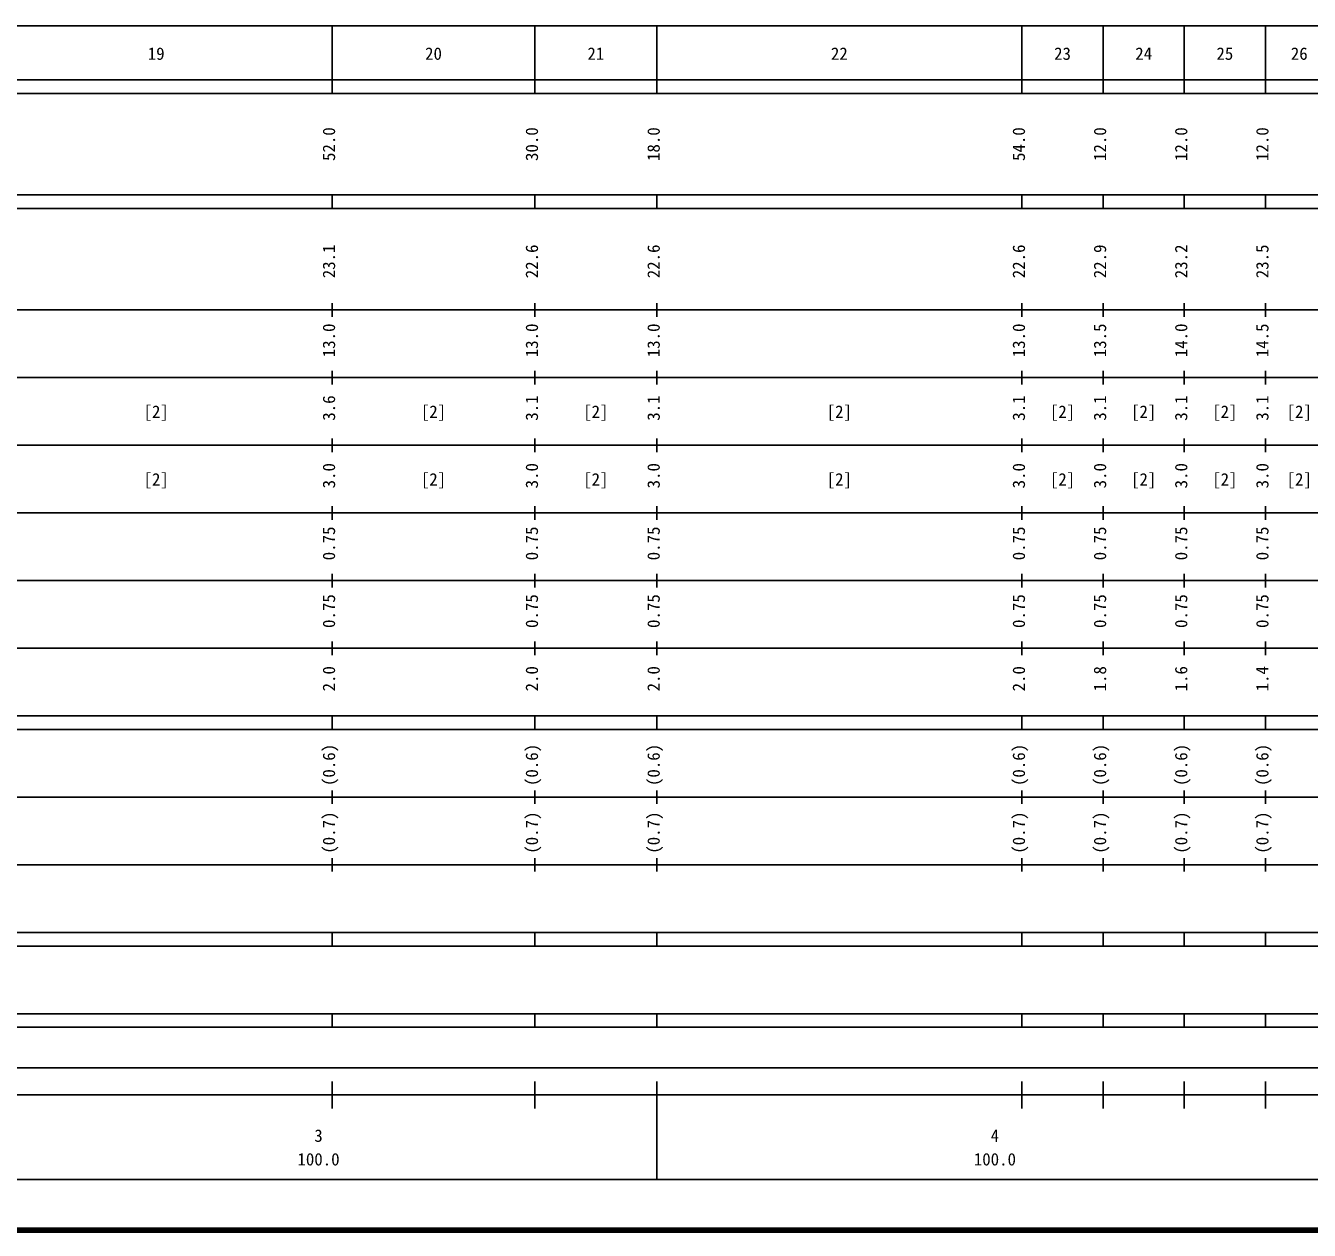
# Model space of a CAD drawing. Units: millimetres on the paper, enlarged 1000 times. Extents: x 40000 to 680000, y 20000 to 380000.
# Drawn here: x 274704 to 464489, y 20000 to 198000 of the extents above; entities that cross this region are included whole.
import ezdxf
from ezdxf.enums import TextEntityAlignment as Align

# ---------------------------------------------------------------- set-up
doc = ezdxf.new("R2010")
doc.units = ezdxf.units.MM
doc.header["$LTSCALE"] = 1000
doc.layers.add('M-TTL', color=2, linetype='Continuous', lineweight=140)
doc.layers.add('M-TTL-BAND', color=7, linetype='Continuous', lineweight=25)
doc.styles.add('ＭＳ ゴシック', font='')
doc.styles.get('ＭＳ ゴシック').set_extended_font_data('MS Gothic')

msp = doc.modelspace()

# ---------------------------------------------------------------- linework, layer by layer
at = {"layer": 'M-TTL'}
msp.add_line((40000, 20000), (680000, 20000), dxfattribs=at)
at = {"layer": 'M-TTL-BAND'}
for p, q in [((68000, 198000), (579000, 198000)), ((320000, 188000), (320000, 198000)), ((350000, 188000), (350000, 198000)), ((368000, 188000), (368000, 198000)), ((422000, 188000), (422000, 198000)), ((434000, 188000), (434000, 198000)), ((446000, 188000), (446000, 198000)), ((458000, 188000), (458000, 198000)), ((40000, 190000), (579000, 190000)), ((40000, 188000), (579000, 188000)), ((40000, 173000), (579000, 173000)), ((320000, 171000), (320000, 173000)), ((350000, 171000), (350000, 173000)), ((368000, 171000), (368000, 173000)), ((422000, 171000), (422000, 173000)), ((434000, 171000), (434000, 173000)), ((446000, 171000), (446000, 173000)), ((458000, 171000), (458000, 173000)), ((40000, 171000), (579000, 171000)), ((40000, 156000), (579000, 156000)), ((320000, 155000), (320000, 157000)), ((350000, 155000), (350000, 157000)), ((368000, 155000), (368000, 157000)), ((422000, 155000), (422000, 157000)), ((434000, 155000), (434000, 157000)), ((446000, 155000), (446000, 157000)), ((458000, 155000), (458000, 157000)), ((320000, 145000), (320000, 147000)), ((350000, 145000), (350000, 147000)), ((368000, 145000), (368000, 147000)), ((422000, 145000), (422000, 147000)), ((434000, 145000), (434000, 147000)), ((446000, 145000), (446000, 147000)), ((458000, 145000), (458000, 147000)), ((46000, 146000), (579000, 146000)), ((320000, 135000), (320000, 137000)), ((350000, 135000), (350000, 137000)), ((368000, 135000), (368000, 137000)), ((422000, 135000), (422000, 137000)), ((434000, 135000), (434000, 137000)), ((446000, 135000), (446000, 137000)), ((458000, 135000), (458000, 137000)), ((52000, 136000), (579000, 136000)), ((46000, 126000), (579000, 126000)), ((320000, 125000), (320000, 127000)), ((350000, 125000), (350000, 127000)), ((368000, 125000), (368000, 127000)), ((422000, 125000), (422000, 127000)), ((434000, 125000), (434000, 127000)), ((446000, 125000), (446000, 127000)), ((458000, 125000), (458000, 127000)), ((52000, 116000), (579000, 116000)), ((320000, 115000), (320000, 117000)), ((350000, 115000), (350000, 117000)), ((368000, 115000), (368000, 117000)), ((422000, 115000), (422000, 117000)), ((434000, 115000), (434000, 117000)), ((446000, 115000), (446000, 117000)), ((458000, 115000), (458000, 117000)), ((320000, 105000), (320000, 107000)), ((350000, 105000), (350000, 107000)), ((368000, 105000), (368000, 107000)), ((422000, 105000), (422000, 107000)), ((434000, 105000), (434000, 107000)), ((446000, 105000), (446000, 107000)), ((458000, 105000), (458000, 107000)), ((46000, 106000), (579000, 106000)), ((40000, 96000), (579000, 96000)), ((320000, 94000), (320000, 96000)), ((350000, 94000), (350000, 96000)), ((368000, 94000), (368000, 96000)), ((422000, 94000), (422000, 96000)), ((434000, 94000), (434000, 96000)), ((446000, 94000), (446000, 96000)), ((458000, 94000), (458000, 96000)), ((40000, 94000), (579000, 94000)), ((49000, 84000), (579000, 84000)), ((320000, 83000), (320000, 85000)), ((350000, 83000), (350000, 85000)), ((368000, 83000), (368000, 85000)), ((422000, 83000), (422000, 85000)), ((434000, 83000), (434000, 85000)), ((446000, 83000), (446000, 85000)), ((458000, 83000), (458000, 85000)), ((320000, 73000), (320000, 75000)), ((350000, 73000), (350000, 75000)), ((368000, 73000), (368000, 75000)), ((422000, 73000), (422000, 75000)), ((434000, 73000), (434000, 75000)), ((446000, 73000), (446000, 75000)), ((458000, 73000), (458000, 75000)), ((40000, 74000), (579000, 74000)), ((40000, 64000), (579000, 64000)), ((320000, 62000), (320000, 64000)), ((350000, 62000), (350000, 64000)), ((368000, 62000), (368000, 64000)), ((422000, 62000), (422000, 64000)), ((434000, 62000), (434000, 64000)), ((446000, 62000), (446000, 64000)), ((458000, 62000), (458000, 64000)), ((40000, 62000), (579000, 62000)), ((40000, 52000), (579000, 52000)), ((320000, 50000), (320000, 52000)), ((350000, 50000), (350000, 52000)), ((368000, 50000), (368000, 52000)), ((422000, 50000), (422000, 52000)), ((434000, 50000), (434000, 52000)), ((446000, 50000), (446000, 52000)), ((458000, 50000), (458000, 52000)), ((40000, 50000), (579000, 50000)), ((71000, 44000), (562000, 44000)), ((320000, 38000), (320000, 42000)), ((350000, 38000), (350000, 42000)), ((368000, 27500), (368000, 42000)), ((422000, 38000), (422000, 42000)), ((434000, 38000), (434000, 42000)), ((446000, 38000), (446000, 42000)), ((458000, 38000), (458000, 42000)), ((40000, 40000), (579000, 40000)), ((68000, 27500), (579000, 27500))]:
    msp.add_line(p, q, dxfattribs=at)

# ---------------------------------------------------------------- texts
at = {"layer": 'M-TTL-BAND', "style": 'ＭＳ ゴシック'}
for s, p in [('19', (294000, 192405)), ('20', (335000, 192405)), ('21', (359000, 192405)), ('22', (395000, 192405)), ('23', (428000, 192405)), ('24', (440000, 192405)), ('25', (452000, 192405)), ('26', (463000, 192405)), ('[2]', (294000, 139500)), ('[2]', (335000, 139500)), ('[2]', (359000, 139500)), ('[2]', (395000, 139500)), ('[2]', (428000, 139500)), ('[2]', (440000, 139500)), ('[2]', (452000, 139500)), ('[2]', (463000, 139500)), ('[2]', (294000, 129500)), ('[2]', (335000, 129500)), ('[2]', (359000, 129500)), ('[2]', (395000, 129500)), ('[2]', (428000, 129500)), ('[2]', (440000, 129500)), ('[2]', (452000, 129500)), ('[2]', (463000, 129500)), ('3', (318000, 32523)), ('4', (418000, 32523)), ('100.0', (318000, 29033)), ('100.0', (418000, 29033))]:
    msp.add_text(s, height=1833, dxfattribs=at).set_placement(p, align=Align.BOTTOM_CENTER)
for s, p in [('52.0', (321000, 180500)), ('30.0', (351000, 180500)), ('18.0', (369000, 180500)), ('54.0', (423000, 180500)), ('12.0', (435000, 180500)), ('12.0', (447000, 180500)), ('12.0', (459000, 180500)), ('23.1', (321000, 163174)), ('22.6', (351000, 163174)), ('22.6', (369000, 163174)), ('22.6', (423000, 163174)), ('22.9', (435000, 163174)), ('23.2', (447000, 163174)), ('23.5', (459000, 163174)), ('13.0', (321000, 151500)), ('13.0', (351000, 151500)), ('13.0', (369000, 151500)), ('13.0', (423000, 151500)), ('13.5', (435000, 151500)), ('14.0', (447000, 151500)), ('14.5', (459000, 151500)), ('3.6', (321000, 141500)), ('3.1', (351000, 141500)), ('3.1', (369000, 141500)), ('3.1', (423000, 141500)), ('3.1', (435000, 141500)), ('3.1', (447000, 141500)), ('3.1', (459000, 141500)), ('3.0', (321000, 131500)), ('3.0', (351000, 131500)), ('3.0', (369000, 131500)), ('3.0', (423000, 131500)), ('3.0', (435000, 131500)), ('3.0', (447000, 131500)), ('3.0', (459000, 131500)), ('0.75', (321000, 121500)), ('0.75', (351000, 121500)), ('0.75', (369000, 121500)), ('0.75', (423000, 121500)), ('0.75', (435000, 121500)), ('0.75', (447000, 121500)), ('0.75', (459000, 121500)), ('0.75', (321000, 111500)), ('0.75', (351000, 111500)), ('0.75', (369000, 111500)), ('0.75', (423000, 111500)), ('0.75', (435000, 111500)), ('0.75', (447000, 111500)), ('0.75', (459000, 111500)), ('2.0', (321000, 101500)), ('2.0', (351000, 101500)), ('2.0', (369000, 101500)), ('2.0', (423000, 101500)), ('1.8', (435000, 101500)), ('1.6', (447000, 101500)), ('1.4', (459000, 101500)), ('(0.6)', (321000, 88764)), ('(0.6)', (351000, 88764)), ('(0.6)', (369000, 88764)), ('(0.6)', (423000, 88764)), ('(0.6)', (435000, 88764)), ('(0.6)', (447000, 88764)), ('(0.6)', (459000, 88764)), ('(0.7)', (321000, 78764)), ('(0.7)', (351000, 78764)), ('(0.7)', (369000, 78764)), ('(0.7)', (423000, 78764)), ('(0.7)', (435000, 78764)), ('(0.7)', (447000, 78764)), ('(0.7)', (459000, 78764))]:
    msp.add_text(s, height=1833, rotation=90, dxfattribs=at).set_placement(p, align=Align.BOTTOM_CENTER)

doc.saveas('drawing.dxf')
